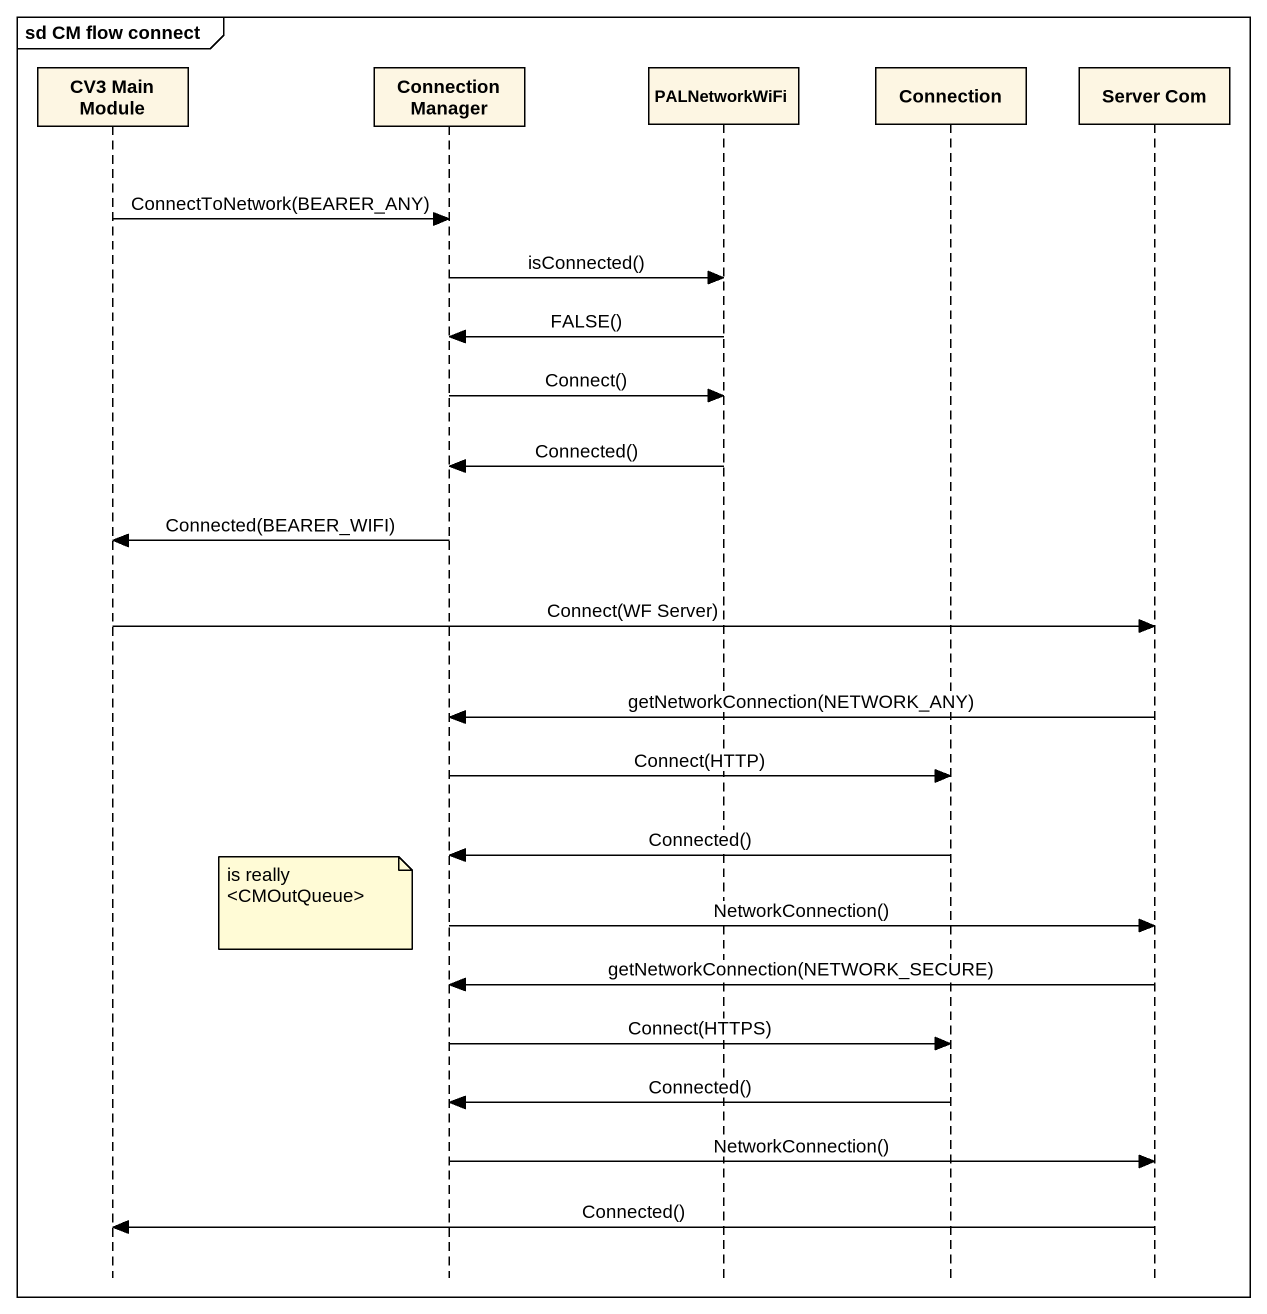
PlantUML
@startuml
mainframe sd CM flow connect
hide footbox
participant "CV3 Main Module" as CV3_Main_Module
participant "Connection Manager" as Connection_Manager
participant PALNetworkWiFi
participant Connection
participant "Server Com" as Server_Com

CV3_Main_Module -> Connection_Manager : ConnectToNetwork(BEARER_ANY)
Connection_Manager -> PALNetworkWiFi : isConnected()
PALNetworkWiFi -> Connection_Manager : FALSE()
Connection_Manager -> PALNetworkWiFi : Connect()
PALNetworkWiFi -> Connection_Manager : Connected()
Connection_Manager -> CV3_Main_Module : Connected(BEARER_WIFI)
CV3_Main_Module -> Server_Com : Connect(WF Server)
Server_Com -> Connection_Manager : getNetworkConnection(NETWORK_ANY)
Connection_Manager -> Connection : Connect(HTTP)
Connection -> Connection_Manager : Connected()
note left of Connection_Manager : is really <CMOutQueue>
Connection_Manager -> Server_Com : NetworkConnection()
Server_Com -> Connection_Manager : getNetworkConnection(NETWORK_SECURE)
Connection_Manager -> Connection : Connect(HTTPS)
Connection -> Connection_Manager : Connected()
Connection_Manager -> Server_Com : NetworkConnection()
Server_Com -> CV3_Main_Module : Connected()
@enduml
